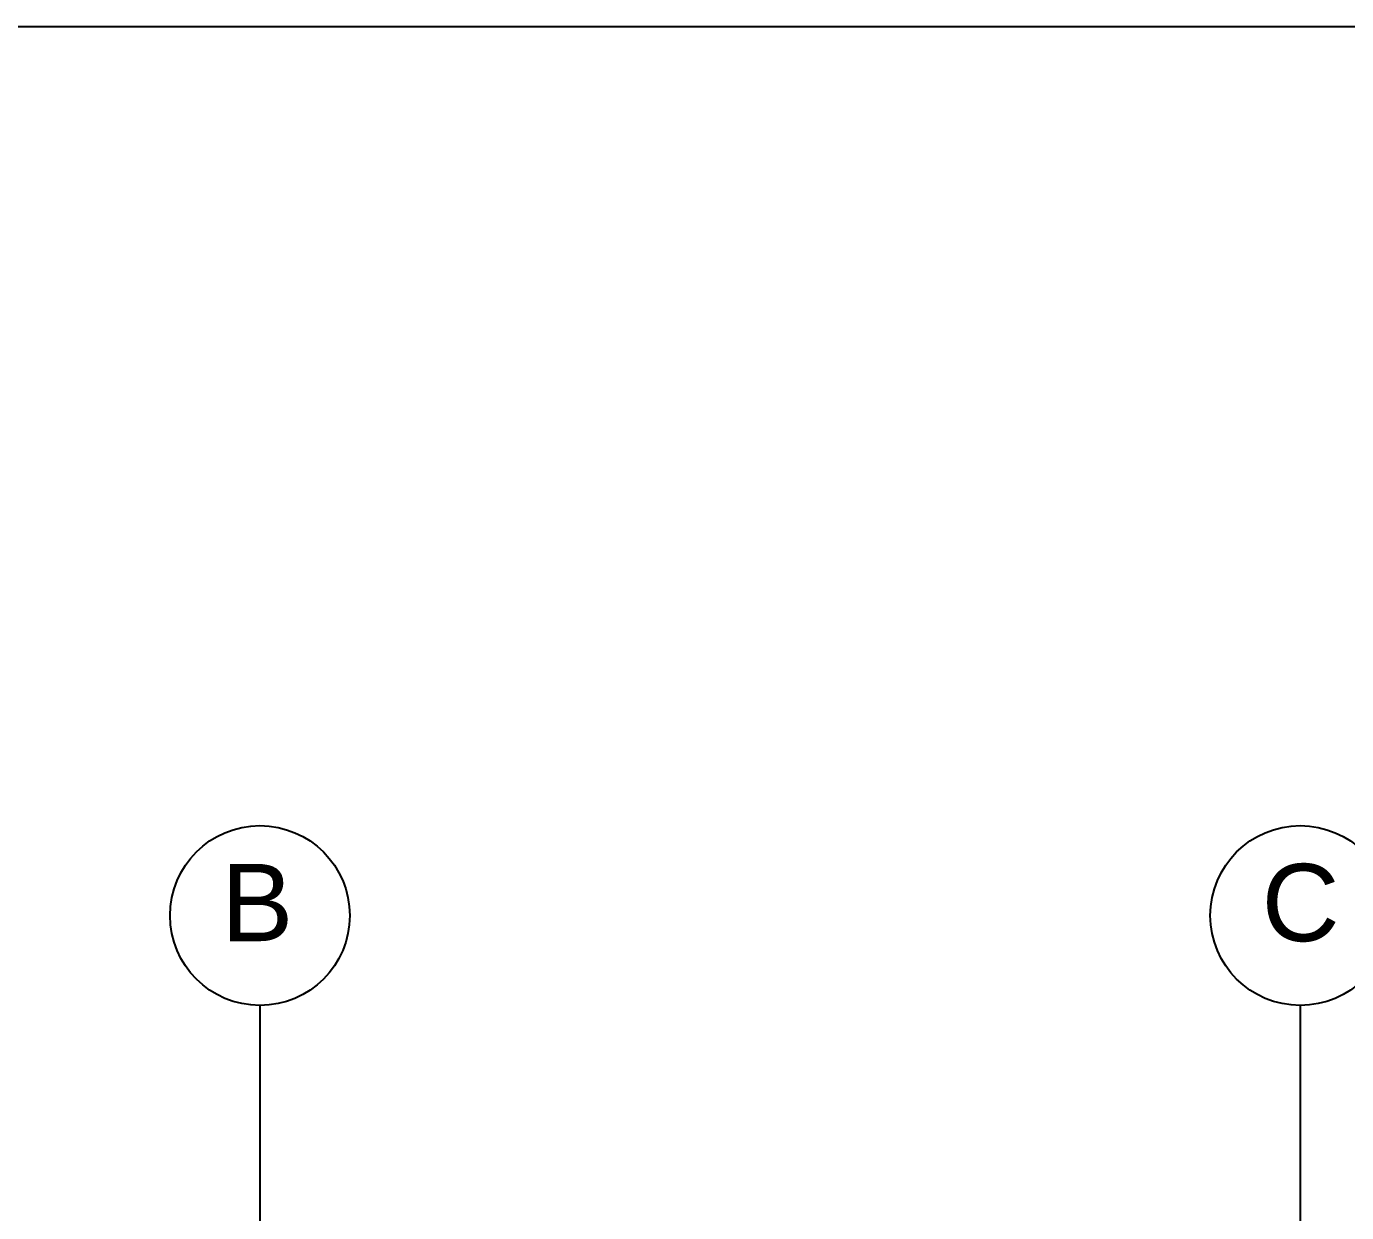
# Model space of a CAD drawing. Header units: feet. Extents: x 28652 to 66086, y -6769 to -640.
# Drawn here: x 45826.7 to 45997.6, y -1070.8 to -917.3 of the extents above; entities that cross this region are included whole.
import ezdxf

# ---------------------------------------------------------------- set-up
doc = ezdxf.new("R2010")
doc.units = ezdxf.units.FT
doc.header["$LTSCALE"] = 50
doc.header["$MEASUREMENT"] = 0
doc.linetypes.add('CENTER', pattern=[2, 1.25, -0.25, 0.25, -0.25])
doc.layers.add('CL', color=253, linetype='CENTER')
doc.layers.add('Text', color=7, linetype='Continuous')
doc.styles.add('1@1000', font='arial.ttf', dxfattribs={"height": 60})

msp = doc.modelspace()

# ---------------------------------------------------------------- linework, layer by layer
msp.add_lwpolyline([(44466.5, -917.3), (47206.87, -917.3), (47206.87, -2658.7), (44466.5, -2658.7)], close=True)
at = {"layer": 'CL', "ltscale": 25}
for p, q in [((45856.96, -1043.98), (45856.96, -1627.93)), ((45991.57, -1043.98), (45991.57, -1627.93))]:
    msp.add_line(p, q, dxfattribs=at)
at = {"layer": 'Text'}
for centre in [(45856.96, -1032.35), (45991.57, -1032.35)]:
    msp.add_circle(centre, 11.63, dxfattribs=at)

# ---------------------------------------------------------------- texts
at = {"layer": 'Text', "char_height": 10, "attachment_point": 1, "style": '1@1000'}
for s, insert in [('B', (45851.96, -1025.67)), ('C', (45986.58, -1025.67))]:
    msp.add_mtext_dynamic_manual_height_columns(s, width=152.0107, gutter_width=300, heights=[0], dxfattribs=dict(at, insert=insert))

doc.saveas('drawing.dxf')
